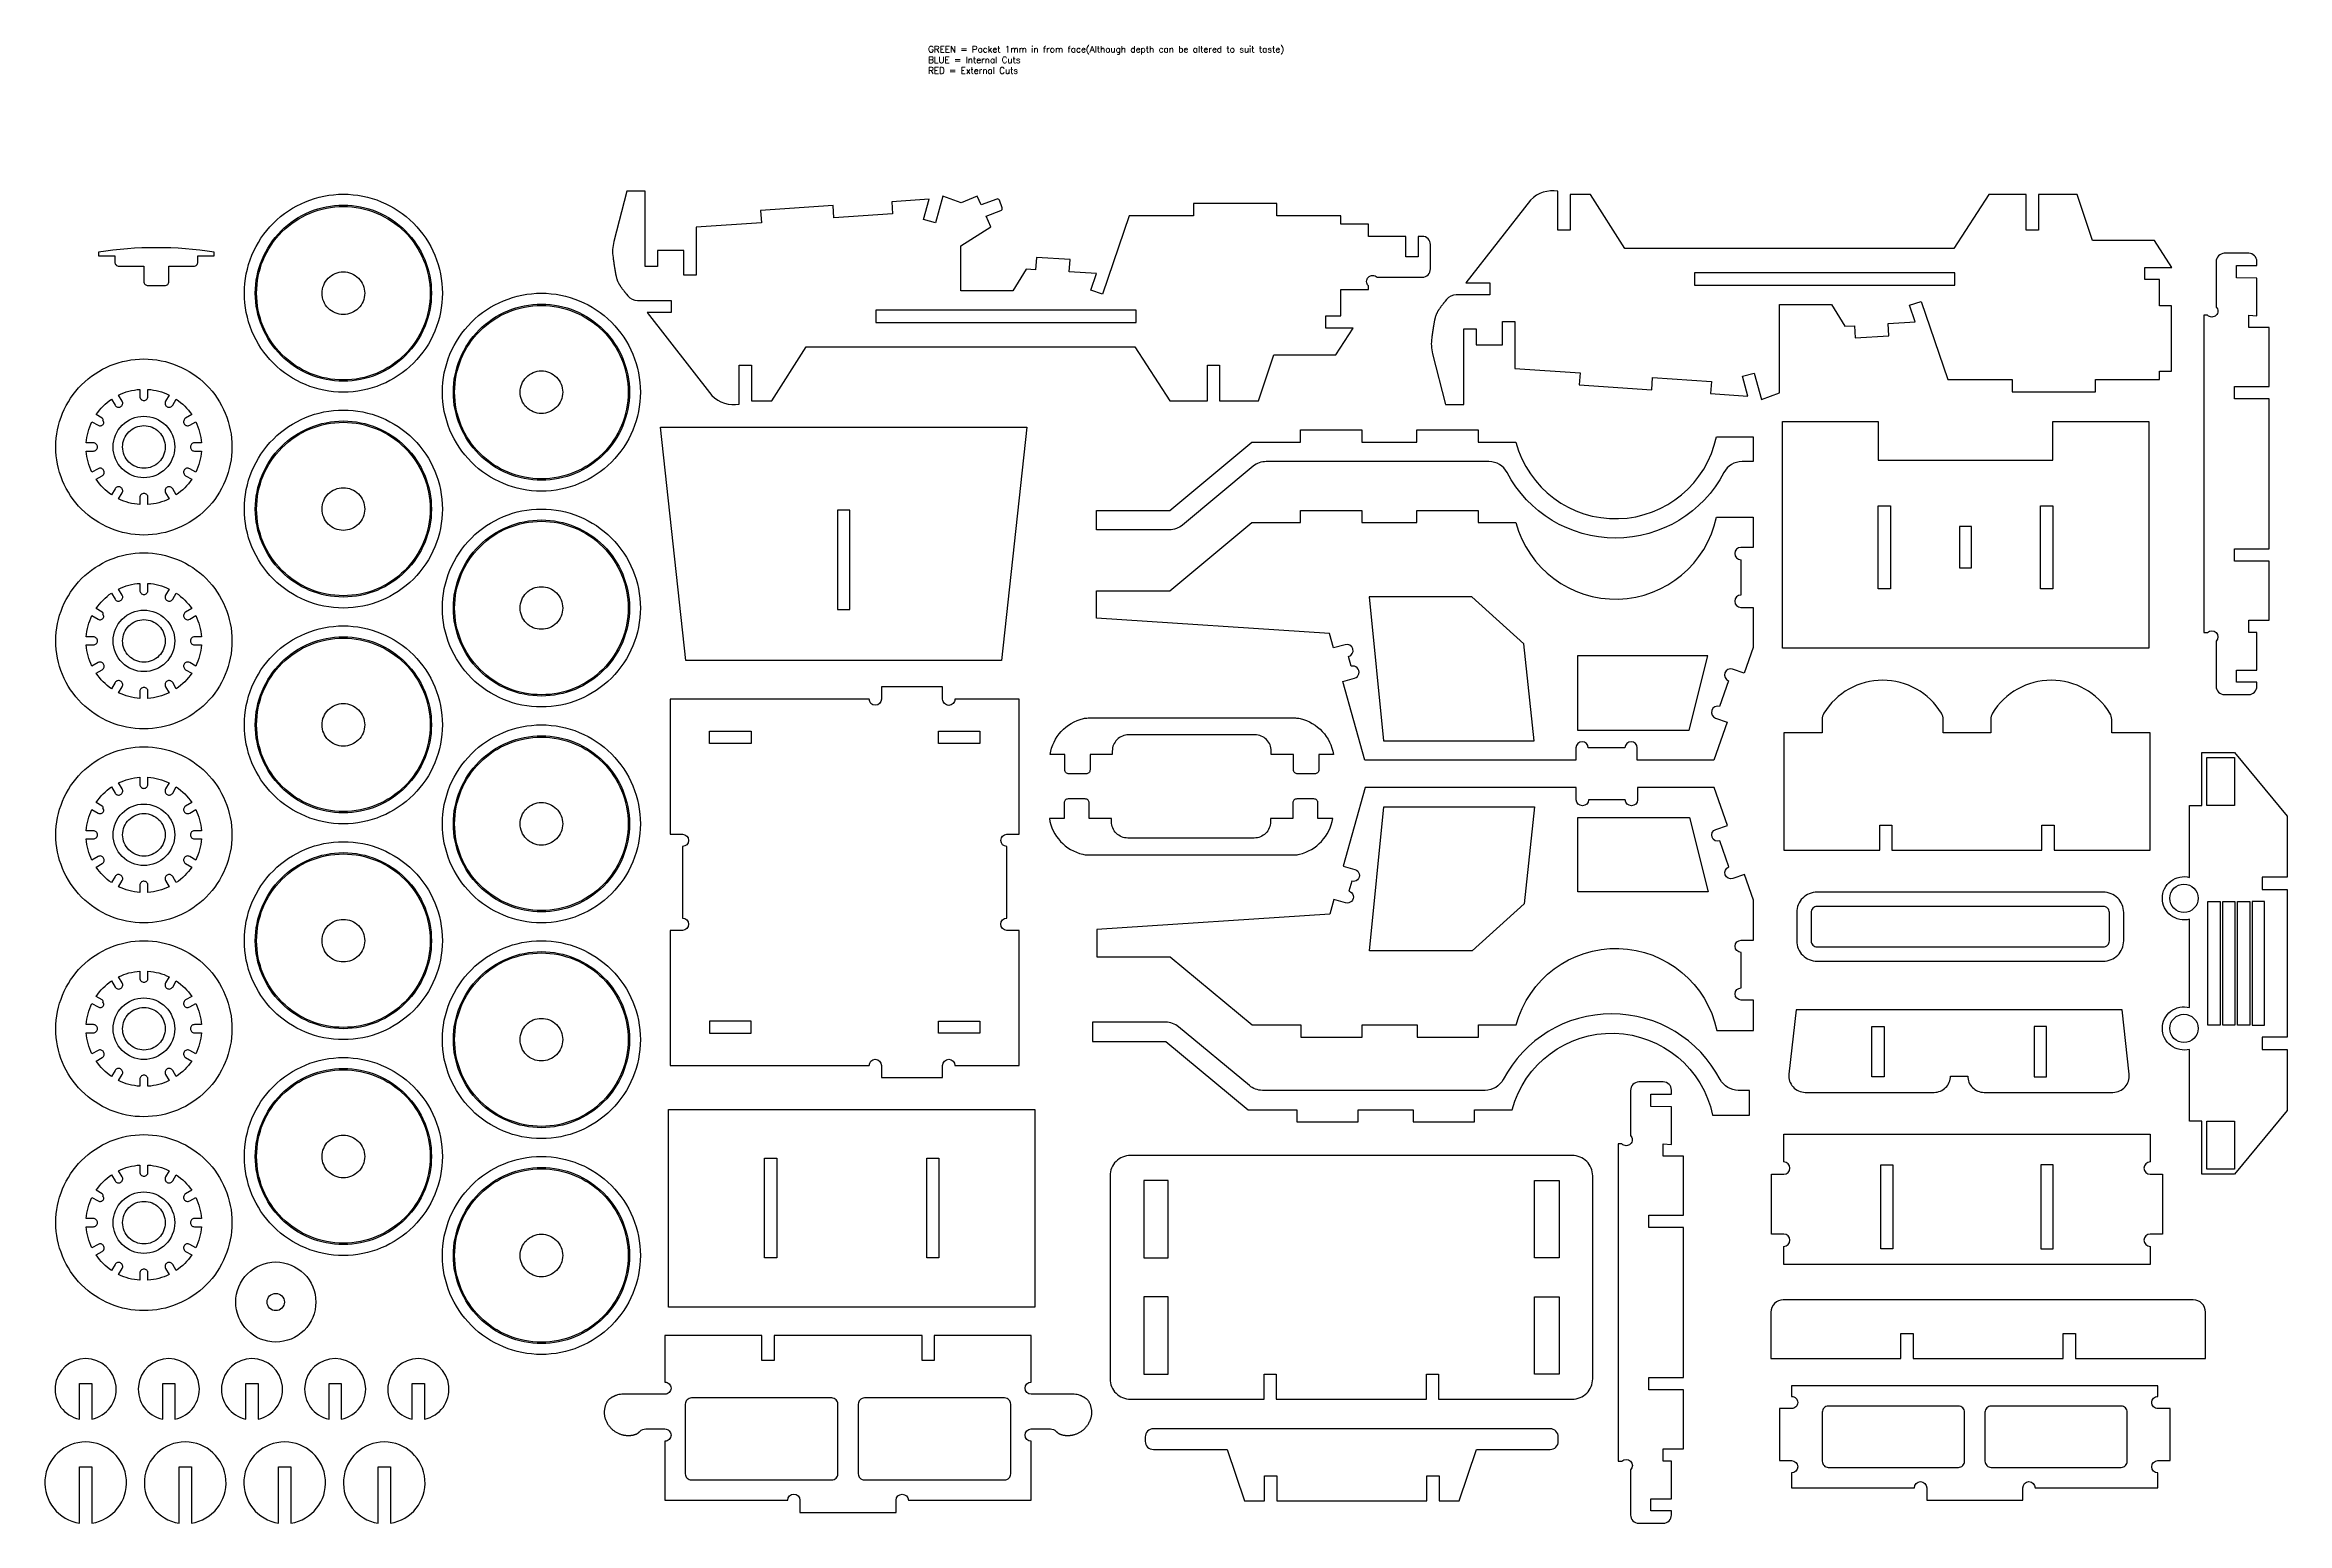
# Model space of a CAD drawing. Header units: millimetres. Extents: x 5 to 586, y 4 to 388.
import ezdxf

# ---------------------------------------------------------------- set-up
doc = ezdxf.new("R2010")
doc.units = ezdxf.units.MM
for name, color, linetype in [('external cut', 1, 'Continuous'), ('holes', 5, 'Continuous'), ('pocket 1mm', 3, 'Continuous')]:
    doc.layers.add(name, color=color, linetype=linetype)
doc.styles.get("Standard").update_dxf_attribs({"font": 'RomanS', "height": 1})

msp = doc.modelspace()

# ---------------------------------------------------------------- linework, layer by layer
at = {"layer": 'external cut', "flags": 128}
for points in [[(178.18, 296.83, 0.25005), (185.26, 294.57), (185.26, 304.67), (188.43, 304.67), (188.43, 295.42), (193.73, 295.42), (202.63, 309.43), (287.85, 309.43), (296.91, 295.42), (306.62, 295.42), (306.62, 304.67), (309.79, 304.67), (309.79, 295.42), (319.87, 295.42), (323.83, 307.3), (339.87, 307.3), (344.37, 314.29), (337.35, 314.29), (337.35, 317.47), (341.17, 317.47), (341.17, 324.3), (348.34, 324.3), (348.34, 325.23, -0.414214), (348.34, 327.48, -0.414214), (350.59, 327.48), (362.3, 327.48, 0.414214), (364.41, 329.6), (364.41, 335.94, 0.414214), (362.3, 338.06), (361.24, 338.06), (361.24, 332.77), (358.07, 332.77), (358.07, 338.06), (348.34, 338.06), (348.34, 341.24), (341.17, 341.24), (341.17, 343.38), (324.57, 343.38), (324.57, 346.55), (302.98, 346.55), (302.98, 343.38), (286.35, 343.38), (279.44, 323.1), (276.43, 324.12), (277.9, 328.43), (270.83, 328.87), (271.03, 332.04), (262.29, 332.57), (262.1, 329.41), (259.6, 329.56), (256.2, 323.95), (242.69, 323.95), (242.69, 335.61), (250.49, 340.57), (249.27, 343.33), (253.11, 344.75, 0.414214), (253.43, 345.43), (252.69, 347.42, 0.414214), (252.01, 347.73), (247.98, 346.24), (246.98, 348.49), (242.78, 346.78), (238.06, 348.52), (236.12, 341.56), (233.06, 342.41), (234.53, 347.67), (224.83, 347.03), (225.04, 343.86), (209.83, 342.85), (209.62, 346.02), (190.8, 344.76), (191.01, 341.6), (174.12, 340.47), (174.12, 328.02), (170.94, 328.02), (170.94, 334.38), (164.07, 334.38), (164.07, 330.26), (160.89, 330.26), (160.89, 349.81), (156.18, 349.81), (152.79, 336.7, 0.099481), (152.56, 332.54), (152.59, 332.39), (152.59, 332.37), (152.59, 332.34), (152.6, 332.32), (152.6, 332.29), (152.6, 332.26), (152.61, 332.22), (152.61, 332.19), (152.62, 332.15), (152.63, 332.1), (152.63, 332.06), (152.64, 332.01), (152.65, 331.96), (152.66, 331.91), (152.66, 331.85), (152.67, 331.79), (152.68, 331.72), (152.69, 331.65), (152.7, 331.58), (152.72, 331.5), (152.73, 331.42), (152.74, 331.34), (152.75, 331.25), (152.77, 331.16), (152.78, 331.06), (152.8, 330.96), (152.81, 330.86), (152.83, 330.75), (152.84, 330.65), (152.86, 330.54), (152.88, 330.42), (152.9, 330.31), (152.92, 330.19), (152.93, 330.07), (152.95, 329.95), (152.97, 329.83), (152.99, 329.71), (153.01, 329.58), (153.03, 329.46), (153.05, 329.33), (153.08, 329.2), (153.1, 329.07), (153.12, 328.94), (153.14, 328.81), (153.17, 328.68), (153.19, 328.55), (153.21, 328.42), (153.24, 328.29), (153.26, 328.17), (153.29, 328.04), (153.32, 327.91), (153.35, 327.79), (153.38, 327.66), (153.4, 327.54), (153.44, 327.42), (153.47, 327.3), (153.5, 327.18), (153.53, 327.07), (153.57, 326.95), (153.6, 326.84), (153.64, 326.74), (153.68, 326.63), (153.72, 326.53), (153.76, 326.43), (153.8, 326.33), (153.85, 326.23), (153.89, 326.14), (153.94, 326.04), (153.99, 325.95), (154.04, 325.86), (154.09, 325.76), (154.15, 325.67), (154.2, 325.58), (154.26, 325.48), (154.32, 325.39), (154.38, 325.3), (154.45, 325.2), (154.51, 325.1), (154.58, 325.01), (154.65, 324.91), (154.73, 324.81), (154.8, 324.7), (154.88, 324.6), (154.96, 324.49), (155.04, 324.39), (155.11, 324.28), (155.19, 324.18), (155.27, 324.07), (155.35, 323.97), (155.43, 323.87), (155.51, 323.77), (155.58, 323.68), (155.66, 323.58), (155.73, 323.49), (155.8, 323.4), (155.86, 323.32), (155.92, 323.24), (155.98, 323.17), (156.04, 323.1), (156.09, 323.04), (156.4, 322.64, 0.228903), (158.89, 321.44), (167.67, 321.45), (167.67, 318.28), (161.37, 318.28), (178.18, 296.83)], [(373.08, 294.5), (373.08, 314.05), (376.26, 314.05), (376.26, 309.93), (383.14, 309.93), (383.14, 315.95), (386.31, 315.95), (386.31, 303.84), (403.2, 302.71), (402.99, 299.55), (421.81, 298.29), (422.02, 301.46), (437.24, 300.45), (437.03, 297.28), (446.72, 296.64), (445.29, 301.77), (448.35, 302.62), (450.25, 295.79), (454.88, 297.5), (454.88, 320.36), (468.39, 320.36), (471.8, 314.75), (474.29, 314.9), (474.49, 311.74), (483.22, 312.27), (483.03, 315.44), (490.09, 315.88), (488.62, 320.19), (491.63, 321.21), (498.54, 300.93), (515.17, 300.93), (515.17, 297.76), (536.77, 297.76), (536.77, 300.93), (553.36, 300.93), (553.36, 303.07), (556.53, 303.07), (556.53, 320.01), (553.36, 320.01), (553.36, 326.84), (549.54, 326.84), (549.54, 330.01), (556.56, 330.01), (552.07, 337.01), (536.02, 337.01), (532.07, 348.89), (521.98, 348.89), (521.98, 339.64), (518.81, 339.64), (518.81, 348.89), (509.11, 348.89), (500.05, 334.88), (414.82, 334.88), (405.92, 348.89), (400.62, 348.89), (400.62, 339.64), (397.45, 339.64), (397.45, 349.74, 0.25005), (390.37, 347.48), (373.56, 326.03), (379.86, 326.03), (379.86, 322.86), (371.09, 322.87, 0.228903), (368.6, 321.67), (368.28, 321.27), (368.23, 321.21), (368.18, 321.14), (368.12, 321.07), (368.05, 320.99), (367.99, 320.91), (367.92, 320.82), (367.85, 320.73), (367.78, 320.63), (367.7, 320.54), (367.62, 320.44), (367.55, 320.34), (367.47, 320.24), (367.39, 320.13), (367.31, 320.03), (367.23, 319.92), (367.15, 319.82), (367.07, 319.71), (367, 319.61), (366.92, 319.5), (366.85, 319.4), (366.78, 319.3), (366.71, 319.21), (366.64, 319.11), (366.58, 319.01), (366.52, 318.92), (366.45, 318.83), (366.4, 318.73), (366.34, 318.64), (366.29, 318.55), (366.23, 318.45), (366.18, 318.36), (366.13, 318.27), (366.09, 318.17), (366.04, 318.08), (366, 317.98), (365.95, 317.88), (365.91, 317.78), (365.87, 317.68), (365.84, 317.57), (365.8, 317.47), (365.76, 317.36), (365.73, 317.24), (365.69, 317.13), (365.66, 317.01), (365.63, 316.89), (365.6, 316.77), (365.57, 316.65), (365.54, 316.52), (365.51, 316.4), (365.48, 316.27), (365.46, 316.14), (365.43, 316.02), (365.41, 315.89), (365.38, 315.76), (365.36, 315.63), (365.34, 315.5), (365.31, 315.37), (365.29, 315.24), (365.27, 315.11), (365.25, 314.98), (365.23, 314.85), (365.21, 314.73), (365.19, 314.6), (365.17, 314.48), (365.15, 314.36), (365.13, 314.24), (365.11, 314.12), (365.09, 314), (365.07, 313.89), (365.06, 313.77), (365.04, 313.66), (365.02, 313.55), (365.01, 313.45), (364.99, 313.35), (364.98, 313.25), (364.96, 313.15), (364.95, 313.06), (364.93, 312.97), (364.92, 312.89), (364.91, 312.81), (364.9, 312.73), (364.89, 312.66), (364.88, 312.59), (364.87, 312.52), (364.86, 312.46), (364.85, 312.4), (364.84, 312.35), (364.83, 312.3), (364.83, 312.25), (364.82, 312.21), (364.81, 312.16), (364.81, 312.12), (364.8, 312.09), (364.8, 312.05), (364.79, 312.02), (364.79, 311.99), (364.79, 311.97), (364.78, 311.94), (364.78, 311.92), (364.76, 311.77, 0.099481), (364.98, 307.61), (368.37, 294.5), (373.08, 294.5)], [(105.5, 323.32, -0.414214), (82.67, 300.5, -0.414214), (59.85, 323.32, -0.414214), (82.67, 346.15, -0.414214), (105.5, 323.32)], [(32.03, 325.3), (36.4, 325.3, 0.414214), (37.46, 326.36), (37.46, 330.33), (43.92, 330.33, 0.414214), (44.98, 331.39), (44.98, 333), (49.22, 333), (49.22, 333.99, 0.075189), (19.21, 333.99), (19.21, 333), (23.45, 333), (23.45, 331.39, 0.414214), (24.5, 330.33), (30.97, 330.33), (30.97, 326.36, 0.414214), (32.03, 325.3)], [(570.18, 219.27), (576.53, 219.27, 0.414214), (578.64, 221.39), (578.64, 222.45), (573.35, 222.45), (573.35, 225.62), (578.64, 225.62), (578.64, 235.34), (576.53, 235.34), (576.53, 238.52), (581.82, 238.52), (581.82, 253.85), (572.82, 253.85), (572.82, 257.02), (581.82, 257.02), (581.82, 295.91), (572.82, 295.91), (572.82, 299.09), (581.82, 299.09), (581.82, 314.42), (576.53, 314.42), (576.53, 317.59), (578.64, 317.49), (578.64, 327.21), (573.35, 327.31), (573.35, 330.49), (578.64, 330.49), (578.64, 331.55, 0.414214), (576.53, 333.66), (570.18, 333.66, 0.414214), (568.06, 331.45), (568.06, 319.74, -0.414214), (568.06, 317.59, -0.414214), (565.81, 317.59), (564.88, 317.59), (564.88, 235.34), (565.81, 235.34, -1), (568.06, 233.1), (568.06, 221.39, 0.414214), (570.18, 219.27)], [(156.82, 297.66, -0.414214), (134, 274.84, -0.414214), (111.18, 297.66, -0.414214), (134, 320.48, -0.414214), (156.82, 297.66)], [(53.8, 283.45, -0.414214), (30.98, 260.63, -0.414214), (8.15, 283.45, -0.414214), (30.98, 306.27, -0.414214), (53.8, 283.45)], [(105.5, 267.37, -0.414214), (82.67, 244.54, -0.414214), (59.85, 267.37, -0.414214), (82.67, 290.19, -0.414214), (105.5, 267.37)], [(277.85, 261.99), (277.85, 267.01), (296.86, 267.01), (318.13, 284.69), (330.78, 284.69), (330.78, 287.86), (346.65, 287.86), (346.65, 284.69), (360.94, 284.69), (360.94, 287.86), (376.81, 287.86), (376.81, 284.69), (386.58, 284.69, 0.790358), (438.55, 286.12), (448.07, 286.12), (448.07, 279.66), (445.19, 279.66, 0.278811), (440.5, 276.83, -0.604622), (384.28, 276.83, 0.278811), (379.6, 279.66), (321.86, 279.66, 0.175112), (318.48, 278.44), (300.15, 263.21, -0.175112), (296.77, 261.99), (277.85, 261.99)], [(156.82, 241.7, -0.414214), (134, 218.88, -0.414214), (111.18, 241.7, -0.414214), (134, 264.53, -0.414214), (156.82, 241.7)], [(277.85, 239.09), (277.85, 246.16), (296.86, 246.16), (318.13, 263.84), (330.78, 263.84), (330.78, 267.01), (346.65, 267.01), (346.65, 263.84), (360.94, 263.84), (360.94, 267.01), (376.81, 267.01), (376.81, 263.84), (386.58, 263.84, 0.790358), (438.55, 265.28), (448.07, 265.28), (448.07, 257.4), (444.9, 257.4, 1), (444.9, 254.22), (444.9, 245.03, 1), (444.9, 241.86), (448.07, 241.86), (448.07, 231.46), (445.75, 224.81), (442.75, 225.85, 1), (441.7, 222.86), (439.35, 216.13, 1), (438.31, 213.14), (441.3, 212.09), (437.87, 202.25), (418.01, 202.25), (418.01, 205.43, 1), (414.84, 205.43), (405.32, 205.43, 1), (402.15, 205.43), (402.15, 202.25), (347.4, 202.25), (341.71, 222.68), (344.77, 223.53, 1), (343.92, 226.59), (343.21, 229.13, 1), (342.36, 232.19), (339.3, 231.34), (338.26, 235.07), (277.85, 239.09)], [(53.8, 233.18, -0.414214), (30.98, 210.35, -0.414214), (8.15, 233.18, -0.414214), (30.98, 256, -0.414214), (53.8, 233.18)], [(105.5, 211.41, -0.414214), (82.67, 188.59, -0.414214), (59.85, 211.41, -0.414214), (82.67, 234.23, -0.414214), (105.5, 211.41)], [(167.38, 123.11), (218.96, 123.11, -1), (222.13, 123.11), (222.13, 119.94), (238, 119.94), (238, 123.11, -1), (241.17, 123.11), (257.85, 123.11), (257.85, 158.12), (254.67, 158.12, -1), (254.67, 161.3), (254.67, 179.88, -1), (254.67, 183.05), (257.85, 183.05), (257.85, 218.06), (241.17, 218.06, -0.414214), (239.58, 216.47, -0.414214), (238, 218.06), (238, 221.23), (222.13, 221.23), (222.13, 218.06, -1), (218.96, 218.06), (167.38, 218.06), (167.38, 183.05), (170.56, 183.05, -1), (170.56, 179.88), (170.56, 161.3, -1), (170.56, 158.12), (167.38, 158.12), (167.38, 123.11)], [(550.95, 178.91), (550.95, 209.31), (541, 209.31), (541, 212.77, 0.137155), (540.54, 214.42, 0.563027), (510.1, 214.42, 0.137155), (509.64, 212.77), (509.64, 209.31), (497.32, 209.31), (497.32, 212.77, 0.137155), (496.86, 214.42, 0.563027), (466.42, 214.42, 0.137155), (465.96, 212.77), (465.96, 209.31), (456.01, 209.31), (456.01, 178.91), (480.86, 178.91), (480.86, 185.37), (484.03, 185.37), (484.03, 178.91), (522.92, 178.91), (522.92, 185.37), (526.1, 185.37), (526.1, 178.91), (550.95, 178.91)], [(334.42, 198.7), (330.01, 198.7, -0.414214), (328.95, 199.76), (328.95, 203.72), (323.18, 203.72), (323.18, 204.61, 0.414214), (318.95, 208.84), (286.19, 208.84, 0.414214), (281.96, 204.61), (281.96, 203.72), (276.19, 203.72), (276.19, 199.76, -0.414214), (275.14, 198.7), (270.72, 198.7, -0.414214), (269.66, 199.76), (269.66, 203.72), (265.85, 203.72, -0.304566), (274.49, 213.05, -0.058108), (275.71, 213.19), (329.43, 213.19, -0.058108), (330.65, 213.05, -0.304566), (339.29, 203.72), (335.48, 203.72), (335.48, 199.76, -0.414214), (334.42, 198.7)], [(53.8, 182.9, -0.414214), (30.98, 160.08, -0.414214), (8.15, 182.9, -0.414214), (30.98, 205.72, -0.414214), (53.8, 182.9)], [(156.82, 185.75, -0.414214), (134, 162.92, -0.414214), (111.18, 185.75, -0.414214), (134, 208.57, -0.414214), (156.82, 185.75)], [(586.47, 111.42), (572.86, 94.91), (564.33, 94.91), (564.33, 108.68), (561.15, 108.68), (561.15, 127.28, -0.491191), (554.13, 132.71, -0.491191), (561.15, 138.13), (561.15, 161.02, -0.491191), (554.13, 166.45, -0.491191), (561.15, 171.87), (561.15, 190.47), (564.33, 190.47), (564.33, 204.24), (572.86, 204.24), (586.47, 187.73), (586.47, 171.93), (580.01, 171.93), (580.01, 168.76), (586.47, 168.76), (586.47, 130.4), (580.01, 130.4), (580.01, 127.22), (586.47, 127.22), (586.47, 111.42)], [(334.22, 192.2), (329.81, 192.2, 0.414214), (328.75, 191.14), (328.75, 187.17), (322.98, 187.17), (322.98, 186.29, -0.414214), (318.75, 182.06), (285.99, 182.06, -0.414214), (281.76, 186.29), (281.76, 187.17), (275.99, 187.17), (275.99, 191.14, 0.414214), (274.94, 192.2), (270.52, 192.2, 0.414214), (269.46, 191.14), (269.46, 187.17), (265.65, 187.17, 0.304566), (274.29, 177.85, 0.058108), (275.51, 177.71), (329.23, 177.71, 0.058108), (330.45, 177.85, 0.304566), (339.09, 187.17), (335.28, 187.17), (335.28, 191.14, 0.414214), (334.22, 192.2)], [(277.94, 158.35), (277.94, 151.27), (296.95, 151.27), (318.22, 133.6), (330.86, 133.6), (330.86, 130.42), (346.74, 130.42), (346.74, 133.6), (361.02, 133.6), (361.02, 130.42), (376.9, 130.42), (376.9, 133.6), (386.66, 133.6, -0.790358), (438.64, 132.16), (448.16, 132.16), (448.16, 140.04), (444.99, 140.04, -1), (444.99, 143.22), (444.99, 152.4, -1), (444.99, 155.58), (448.16, 155.58), (448.16, 165.98), (445.83, 172.63), (442.84, 171.58, -1), (441.79, 174.58), (439.44, 181.3, -1), (438.39, 184.3), (441.39, 185.35), (437.95, 195.19), (418.1, 195.19), (418.1, 192.01, -1), (414.92, 192.01), (405.41, 192.01, -1), (402.23, 192.01), (402.23, 195.19), (347.49, 195.19), (341.8, 174.76), (344.86, 173.91, -1), (344.01, 170.85), (343.3, 168.31, -1), (342.45, 165.25), (339.39, 166.1), (338.35, 162.37), (277.94, 158.35)], [(105.5, 155.45, -0.414214), (82.67, 132.63, -0.414214), (59.85, 155.45, -0.414214), (82.67, 178.28, -0.414214), (105.5, 155.45)], [(464.64, 150.13), (538.82, 150.13, 0.414214), (544.11, 155.42), (544.11, 162.74, 0.414214), (538.82, 168.03), (464.64, 168.03, 0.414214), (459.35, 162.74), (459.35, 155.42, 0.414214), (464.64, 150.13)], [(53.8, 132.63, -0.414214), (30.98, 109.8, -0.414214), (8.15, 132.63, -0.414214), (30.98, 155.45, -0.414214), (53.8, 132.63)], [(156.82, 129.79, -0.414214), (134, 106.97, -0.414214), (111.18, 129.79, -0.414214), (134, 152.61, -0.414214), (156.82, 129.79)], [(276.86, 134.32), (276.86, 129.3), (295.87, 129.3), (317.14, 111.62), (329.79, 111.62), (329.79, 108.45), (345.66, 108.45), (345.66, 111.62), (359.95, 111.62), (359.95, 108.45), (375.82, 108.45), (375.82, 111.62), (385.59, 111.62, -0.790358), (437.56, 110.19), (447.08, 110.19), (447.08, 116.65), (444.2, 116.65, -0.278811), (439.51, 119.48, 0.604622), (383.29, 119.48, -0.278811), (378.61, 116.65), (320.87, 116.65, -0.175112), (317.49, 117.87), (299.16, 133.1, 0.175112), (295.78, 134.32), (276.86, 134.32)], [(499.2, 120.36), (503.68, 120.36, 0.414214), (507.91, 116.13), (541.33, 116.13, 0.446654), (545.54, 120.82), (543.7, 137.55), (459.18, 137.55), (457.34, 120.82, 0.446654), (461.55, 116.13), (494.97, 116.13, 0.414214), (499.2, 120.36)], [(105.5, 99.5, -0.414214), (82.67, 76.67, -0.414214), (59.85, 99.5, -0.414214), (82.67, 122.32, -0.414214), (105.5, 99.5)], [(418.41, 4.43), (424.76, 4.43, 0.414214), (426.88, 6.55), (426.88, 7.61), (421.58, 7.61), (421.58, 10.78), (426.88, 10.78), (426.88, 20.51), (424.76, 20.51), (424.76, 23.68), (430.05, 23.68), (430.05, 39.01), (421.06, 39.01), (421.06, 42.18), (430.05, 42.18), (430.05, 81.07), (421.06, 81.07), (421.06, 84.25), (430.05, 84.25), (430.05, 99.58), (424.76, 99.58), (424.76, 102.75), (426.88, 102.65), (426.88, 112.38), (421.58, 112.47), (421.58, 115.65), (426.88, 115.65), (426.88, 116.71, 0.414214), (424.76, 118.82), (418.41, 118.82, 0.414214), (416.29, 116.61), (416.29, 104.9, -0.414214), (416.29, 102.75, -0.414214), (414.05, 102.75), (413.12, 102.75), (413.12, 20.51), (414.05, 20.51, -1), (416.29, 18.26), (416.29, 6.55, 0.414214), (418.41, 4.43)], [(53.8, 82.35, -0.414214), (30.98, 59.53, -0.414214), (8.15, 82.35, -0.414214), (30.98, 105.17, -0.414214), (53.8, 82.35)], [(456.01, 71.49), (456.01, 76.2, 1), (456.01, 79.37), (452.83, 79.37), (452.83, 94.91), (456.01, 94.91, 1), (456.01, 98.08), (456.01, 105.31), (550.95, 105.31), (550.95, 98.08, 1), (550.95, 94.91), (554.13, 94.91), (554.13, 79.37), (550.95, 79.37, 1), (550.95, 76.2), (550.95, 71.49), (456.01, 71.49)], [(406.48, 41.87), (406.48, 94.47, 0.414214), (401.19, 99.76), (286.67, 99.76, 0.414214), (281.38, 94.47), (281.38, 41.87, 0.414214), (286.67, 36.58), (321.31, 36.58), (321.31, 43.04), (324.48, 43.04), (324.48, 36.58), (363.38, 36.58), (363.38, 43.04), (366.55, 43.04), (366.55, 36.58), (401.19, 36.58, 0.414214), (406.48, 41.87)], [(156.82, 73.83, -0.414214), (134, 51.01, -0.414214), (111.18, 73.83, -0.414214), (134, 96.66, -0.414214), (156.82, 73.83)], [(75.53, 61.77, -0.414214), (65.14, 51.39, -0.414214), (54.76, 61.77, -0.414214), (65.14, 72.15, -0.414214), (75.53, 61.77)], [(565.32, 47.13), (565.32, 59.15, 0.414214), (562.14, 62.33), (455.85, 62.33, 0.414214), (452.68, 59.15), (452.68, 47.13), (486.38, 47.13), (486.38, 53.59), (489.55, 53.59), (489.55, 47.13), (528.44, 47.13), (528.44, 53.59), (531.62, 53.59), (531.62, 47.13), (565.32, 47.13)], [(166, 10.36), (197.83, 10.36, -1), (201.01, 10.36), (201.01, 7.18), (225.94, 7.18), (225.94, 10.36, -1), (229.11, 10.36), (260.95, 10.36), (260.95, 25.68, -1), (260.95, 28.86), (265.91, 28.86, -0.19413), (267.37, 28.26), (267.42, 28.22), (267.43, 28.21), (267.44, 28.2), (267.45, 28.2), (267.45, 28.19), (267.46, 28.18), (267.48, 28.17), (267.49, 28.16), (267.5, 28.14), (267.51, 28.13), (267.53, 28.12), (267.55, 28.1), (267.56, 28.09), (267.58, 28.07), (267.6, 28.05), (267.62, 28.03), (267.65, 28.02), (267.67, 27.99), (267.7, 27.97), (267.72, 27.95), (267.75, 27.93), (267.78, 27.9), (267.82, 27.87), (267.85, 27.85), (267.89, 27.82), (267.92, 27.79), (267.97, 27.76), (268.01, 27.73), (268.06, 27.7), (268.11, 27.67), (268.16, 27.64), (268.21, 27.61), (268.27, 27.58), (268.34, 27.55), (268.4, 27.52), (268.47, 27.49), (268.55, 27.47), (268.62, 27.44), (268.71, 27.41), (268.79, 27.38), (268.89, 27.36), (268.98, 27.33), (269.08, 27.31), (269.19, 27.28), (269.29, 27.26), (269.41, 27.24), (269.52, 27.23), (269.64, 27.21), (269.76, 27.2), (269.89, 27.18), (270.02, 27.18), (270.15, 27.17), (270.29, 27.17), (270.43, 27.17), (270.57, 27.17), (270.71, 27.17), (270.86, 27.18), (271.01, 27.2), (271.16, 27.21), (271.31, 27.24), (271.47, 27.26), (271.62, 27.29), (271.78, 27.32), (271.94, 27.36), (272.1, 27.4), (272.26, 27.45), (272.43, 27.5), (272.59, 27.56), (272.75, 27.62), (272.91, 27.69), (273.08, 27.76), (273.24, 27.84), (273.4, 27.92), (273.56, 28.01), (273.72, 28.11), (273.88, 28.21), (274.03, 28.31), (274.19, 28.42), (274.34, 28.54), (274.49, 28.67), (274.64, 28.8), (274.78, 28.93), (274.92, 29.08), (275.06, 29.22), (275.19, 29.38), (275.32, 29.54), (275.45, 29.7), (275.57, 29.87), (275.69, 30.04), (275.8, 30.22), (275.91, 30.39), (276.01, 30.58), (276.1, 30.76), (276.19, 30.95), (276.27, 31.14), (276.34, 31.34), (276.41, 31.53), (276.47, 31.73), (276.52, 31.93), (276.56, 32.13), (276.59, 32.33), (276.62, 32.53), (276.64, 32.73), (276.65, 32.93), (276.65, 33.13), (276.64, 33.33), (276.63, 33.53), (276.62, 33.73), (276.59, 33.92), (276.56, 34.11), (276.53, 34.29), (276.49, 34.48), (276.44, 34.65), (276.39, 34.83), (276.34, 34.99), (276.28, 35.16), (276.22, 35.31), (276.15, 35.46), (276.09, 35.6), (276.01, 35.74), (275.94, 35.87), (275.86, 35.99), (275.79, 36.1), (275.71, 36.2), (275.62, 36.3), (275.54, 36.39), (275.46, 36.48), (275.38, 36.56), (275.29, 36.63), (275.21, 36.7), (275.13, 36.77), (275.04, 36.83), (274.96, 36.88), (274.88, 36.93), (274.8, 36.98), (274.73, 37.03), (274.65, 37.07), (274.58, 37.11), (274.51, 37.14), (274.44, 37.17), (274.38, 37.21), (274.32, 37.23), (274.26, 37.26), (274.21, 37.29), (274.16, 37.31), (274.11, 37.33), (274.07, 37.36), (274.03, 37.37), (273.99, 37.39), (273.95, 37.41), (273.92, 37.42), (273.89, 37.44), (273.86, 37.45), (273.83, 37.46), (273.8, 37.47), (273.78, 37.48), (273.76, 37.49), (273.74, 37.5), (273.72, 37.51), (273.71, 37.51), (273.6, 37.55, 0.096499), (272.1, 37.85), (260.95, 37.85, -1), (260.95, 41.02), (260.95, 53.07), (235.83, 53.07), (235.83, 46.61), (232.65, 46.61), (232.65, 53.07), (194.29, 53.07), (194.29, 46.61), (191.12, 46.61), (191.12, 53.07), (166, 53.07), (166, 41.02, -0.414214), (167.59, 39.44, -0.414214), (166, 37.85), (154.85, 37.85, 0.096499), (153.34, 37.55), (153.24, 37.51), (153.22, 37.51), (153.2, 37.5), (153.19, 37.49), (153.16, 37.48), (153.14, 37.47), (153.12, 37.46), (153.09, 37.45), (153.06, 37.44), (153.03, 37.42), (152.99, 37.41), (152.96, 37.39), (152.92, 37.37), (152.88, 37.36), (152.83, 37.33), (152.78, 37.31), (152.73, 37.29), (152.68, 37.26), (152.62, 37.23), (152.56, 37.21), (152.5, 37.17), (152.44, 37.14), (152.37, 37.11), (152.29, 37.07), (152.22, 37.03), (152.14, 36.98), (152.06, 36.93), (151.98, 36.88), (151.9, 36.83), (151.82, 36.77), (151.74, 36.7), (151.65, 36.63), (151.57, 36.56), (151.49, 36.48), (151.4, 36.39), (151.32, 36.3), (151.24, 36.2), (151.16, 36.1), (151.08, 35.99), (151, 35.87), (150.93, 35.74), (150.86, 35.6), (150.79, 35.46), (150.73, 35.31), (150.66, 35.16), (150.61, 34.99), (150.55, 34.83), (150.5, 34.65), (150.46, 34.48), (150.42, 34.29), (150.38, 34.11), (150.35, 33.92), (150.33, 33.73), (150.31, 33.53), (150.3, 33.33), (150.3, 33.13), (150.3, 32.93), (150.31, 32.73), (150.33, 32.53), (150.35, 32.33), (150.39, 32.13), (150.43, 31.93), (150.48, 31.73), (150.54, 31.53), (150.6, 31.34), (150.68, 31.14), (150.76, 30.95), (150.85, 30.76), (150.94, 30.58), (151.04, 30.39), (151.15, 30.22), (151.26, 30.04), (151.37, 29.87), (151.49, 29.7), (151.62, 29.54), (151.75, 29.38), (151.88, 29.22), (152.02, 29.08), (152.16, 28.93), (152.31, 28.8), (152.46, 28.67), (152.61, 28.54), (152.76, 28.42), (152.91, 28.31), (153.07, 28.21), (153.23, 28.11), (153.39, 28.01), (153.55, 27.92), (153.71, 27.84), (153.87, 27.76), (154.03, 27.69), (154.19, 27.62), (154.36, 27.56), (154.52, 27.5), (154.68, 27.45), (154.84, 27.4), (155, 27.36), (155.16, 27.32), (155.32, 27.29), (155.48, 27.26), (155.63, 27.24), (155.79, 27.21), (155.94, 27.2), (156.09, 27.18), (156.23, 27.17), (156.38, 27.17), (156.52, 27.17), (156.66, 27.17), (156.79, 27.17), (156.93, 27.18), (157.06, 27.18), (157.18, 27.2), (157.3, 27.21), (157.42, 27.23), (157.54, 27.24), (157.65, 27.26), (157.76, 27.28), (157.86, 27.31), (157.96, 27.33), (158.06, 27.36), (158.15, 27.38), (158.24, 27.41), (158.32, 27.44), (158.4, 27.47), (158.47, 27.49), (158.54, 27.52), (158.61, 27.55), (158.67, 27.58), (158.73, 27.61), (158.79, 27.64), (158.84, 27.67), (158.89, 27.7), (158.94, 27.73), (158.98, 27.76), (159.02, 27.79), (159.06, 27.82), (159.1, 27.85), (159.13, 27.87), (159.16, 27.9), (159.19, 27.93), (159.22, 27.95), (159.25, 27.97), (159.27, 27.99), (159.3, 28.02), (159.32, 28.03), (159.34, 28.05), (159.36, 28.07), (159.38, 28.09), (159.4, 28.1), (159.42, 28.12), (159.43, 28.13), (159.44, 28.14), (159.46, 28.16), (159.47, 28.17), (159.48, 28.18), (159.49, 28.19), (159.5, 28.2), (159.51, 28.2), (159.52, 28.21), (159.52, 28.22), (159.57, 28.26, -0.19413), (161.04, 28.86), (166, 28.86, -0.414214), (167.59, 27.27, -0.414214), (166, 25.68), (166, 10.36)], [(14.28, 31.39), (14.28, 40.61), (17.46, 40.61), (17.46, 31.39, 0.904015), (15.87, 47.09, 0.904015), (14.28, 31.39)], [(35.85, 31.39), (35.85, 40.61), (39.02, 40.61), (39.02, 31.39, 0.904015), (37.43, 47.09, 0.904015), (35.85, 31.39)], [(57.41, 31.39), (57.41, 40.61), (60.58, 40.61), (60.58, 31.39, 0.904015), (58.99, 47.09, 0.904015), (57.41, 31.39)], [(78.97, 31.39), (78.97, 40.61), (82.14, 40.61), (82.14, 31.39, 0.904015), (80.55, 47.09, 0.904015), (78.97, 31.39)], [(100.53, 31.39), (100.53, 40.61), (103.7, 40.61), (103.7, 31.39, 0.904015), (102.11, 47.09, 0.904015), (100.53, 31.39)], [(552.98, 13.61), (552.98, 17.48, -1), (552.98, 20.66), (556.15, 20.66), (556.15, 34.13), (552.98, 34.13, -0.414214), (551.39, 35.71, -0.414214), (552.98, 37.3), (552.98, 40.06), (458.03, 40.06), (458.03, 37.3, -0.414214), (459.62, 35.71, -0.414214), (458.03, 34.13), (454.86, 34.13), (454.86, 20.66), (458.03, 20.66, -1), (458.03, 17.48), (458.03, 13.61), (489.86, 13.61, -1), (493.04, 13.61), (493.04, 10.43), (517.97, 10.43), (517.97, 13.61, -1), (521.14, 13.61), (552.98, 13.61)], [(502.86, 20.49), (502.86, 33.18, 0.414214), (501.27, 34.77), (467.55, 34.77, 0.414214), (465.97, 33.18), (465.97, 20.49, 0.414214), (467.55, 18.9), (501.27, 18.9, 0.414214), (502.86, 20.49)], [(545.04, 20.49), (545.04, 33.18, 0.414214), (543.45, 34.77), (509.74, 34.77, 0.414214), (508.15, 33.18), (508.15, 20.49, 0.414214), (509.74, 18.9), (543.45, 18.9, 0.414214), (545.04, 20.49)], [(14.3, 4.44), (14.3, 19), (17.47, 19), (17.47, 4.44, 0.927414), (15.88, 25.49, 0.927414), (14.3, 4.44)], [(40.09, 4.44), (40.09, 19), (43.27, 19), (43.27, 4.44, 0.927414), (41.68, 25.49, 0.927414), (40.09, 4.44)], [(65.88, 4.44), (65.88, 19), (69.06, 19), (69.06, 4.44, 0.927414), (67.47, 25.49, 0.927414), (65.88, 4.44)], [(91.68, 4.44), (91.68, 19), (94.85, 19), (94.85, 4.44, 0.927414), (93.27, 25.49, 0.927414), (91.68, 4.44)], [(397.57, 25.65), (397.57, 26.78, 0.414214), (395.46, 28.9), (292.61, 28.9, 0.414214), (290.5, 26.78), (290.5, 25.65, 0.414214), (292.61, 23.54), (311.71, 23.54), (316.22, 10.24), (321.41, 10.24), (321.41, 16.7), (324.59, 16.7), (324.59, 10.24), (363.48, 10.24), (363.48, 16.7), (366.65, 16.7), (366.65, 10.24), (371.85, 10.24), (376.36, 23.54), (395.46, 23.54, 0.414214), (397.57, 25.65)]]:
    msp.add_lwpolyline(points, format="xyb", dxfattribs=at)
for points in [[(171.46, 228.08), (164.88, 288.63), (259.83, 288.63), (253.25, 228.08), (171.46, 228.08)], [(550.58, 290.09), (550.58, 231.31), (455.64, 231.31), (455.64, 290.09), (480.49, 290.09), (480.49, 280.02), (525.73, 280.02), (525.73, 290.09), (550.58, 290.09)], [(261.9, 60.4), (166.95, 60.4), (166.95, 111.67), (261.9, 111.67), (261.9, 60.4)]]:
    msp.add_lwpolyline(points, dxfattribs=at)
at = {"layer": 'holes', "flags": 128}
for points in [[(88.2, 323.32, -0.414214), (82.67, 317.8, -0.414214), (77.15, 323.32, -0.414214), (82.67, 328.85, -0.414214), (88.2, 323.32)], [(139.52, 297.66, -0.414214), (134, 292.14, -0.414214), (128.48, 297.66, -0.414214), (134, 303.18, -0.414214), (139.52, 297.66)], [(36.5, 283.45, -0.414214), (30.98, 277.93, -0.414214), (25.45, 283.45, -0.414214), (30.98, 288.98, -0.414214), (36.5, 283.45)], [(88.2, 267.37, -0.414214), (82.67, 261.84, -0.414214), (77.15, 267.37, -0.414214), (82.67, 272.89, -0.414214), (88.2, 267.37)], [(139.52, 241.7, -0.414214), (134, 236.18, -0.414214), (128.48, 241.7, -0.414214), (134, 247.23, -0.414214), (139.52, 241.7)], [(36.5, 233.18, -0.414214), (30.98, 227.65, -0.414214), (25.45, 233.18, -0.414214), (30.98, 238.7, -0.414214), (36.5, 233.18)], [(88.2, 211.41, -0.414214), (82.67, 205.89, -0.414214), (77.15, 211.41, -0.414214), (82.67, 216.93, -0.414214), (88.2, 211.41)], [(36.5, 182.9, -0.414214), (30.98, 177.38, -0.414214), (25.45, 182.9, -0.414214), (30.98, 188.42, -0.414214), (36.5, 182.9)], [(139.52, 185.75, -0.414214), (134, 180.22, -0.414214), (128.48, 185.75, -0.414214), (134, 191.27, -0.414214), (139.52, 185.75)], [(464.64, 153.83), (538.82, 153.83, 0.414214), (540.4, 155.42), (540.4, 162.74, 0.414214), (538.82, 164.33), (464.64, 164.33, 0.414214), (463.06, 162.74), (463.06, 155.42, 0.414214), (464.64, 153.83)], [(88.2, 155.45, -0.414214), (82.67, 149.93, -0.414214), (77.15, 155.45, -0.414214), (82.67, 160.98, -0.414214), (88.2, 155.45)], [(36.5, 132.63, -0.414214), (30.98, 127.1, -0.414214), (25.45, 132.63, -0.414214), (30.98, 138.15, -0.414214), (36.5, 132.63)], [(139.52, 129.79, -0.414214), (134, 124.27, -0.414214), (128.48, 129.79, -0.414214), (134, 135.31, -0.414214), (139.52, 129.79)], [(88.2, 99.5, -0.414214), (82.67, 93.97, -0.414214), (77.15, 99.5, -0.414214), (82.67, 105.02, -0.414214), (88.2, 99.5)], [(36.5, 82.35, -0.414214), (30.98, 76.83, -0.414214), (25.45, 82.35, -0.414214), (30.98, 87.87, -0.414214), (36.5, 82.35)], [(139.52, 73.83, -0.414214), (134, 68.31, -0.414214), (128.48, 73.83, -0.414214), (134, 79.36, -0.414214), (139.52, 73.83)], [(67.39, 61.77, -0.414214), (65.14, 59.53, -0.414214), (62.9, 61.77, -0.414214), (65.14, 64.01, -0.414214), (67.39, 61.77)], [(172.88, 15.65), (209.24, 15.65, 0.414214), (210.83, 17.23), (210.83, 35.3, 0.414214), (209.24, 36.89), (172.88, 36.89, 0.414214), (171.29, 35.3), (171.29, 17.23, 0.414214), (172.88, 15.65)], [(217.71, 15.65), (254.07, 15.65, 0.414214), (255.65, 17.23), (255.65, 35.3, 0.414214), (254.07, 36.89), (217.71, 36.89, 0.414214), (216.12, 35.3), (216.12, 17.23, 0.414214), (217.71, 15.65)]]:
    msp.add_lwpolyline(points, format="xyb", dxfattribs=at)
for points in [[(432.89, 325.4), (500.3, 325.4), (500.3, 328.58), (432.89, 328.58), (432.89, 325.4)], [(220.69, 315.73), (288.11, 315.73), (288.11, 318.91), (220.69, 318.91), (220.69, 315.73)], [(483.67, 246.69), (480.49, 246.69), (480.49, 268.23), (483.67, 268.23), (483.67, 246.69)], [(525.73, 246.69), (522.56, 246.69), (522.56, 268.23), (525.73, 268.23), (525.73, 246.69)], [(210.77, 241.34), (213.94, 241.34), (213.94, 267.11), (210.77, 267.11), (210.77, 241.34)], [(504.7, 252.1), (504.7, 262.82), (501.52, 262.82), (501.52, 252.1), (504.7, 252.1)], [(352.27, 207.28), (391.28, 207.28), (388.62, 232.41), (375.17, 244.6), (348.58, 244.6), (352.27, 207.28)], [(402.52, 229.29), (402.52, 210.06), (431.48, 210.06), (436.34, 229.29), (402.52, 229.29)], [(177.59, 206.55), (177.59, 209.73), (188.36, 209.73), (188.36, 206.55), (177.59, 206.55)], [(236.88, 209.73), (247.64, 209.73), (247.64, 206.55), (236.88, 206.55), (236.88, 209.73)], [(352.35, 190.16), (391.36, 190.16), (388.71, 165.03), (375.25, 152.84), (348.67, 152.84), (352.35, 190.16)], [(402.61, 168.15), (402.61, 187.38), (431.56, 187.38), (436.42, 168.15), (402.61, 168.15)], [(177.59, 131.44), (188.36, 131.44), (188.36, 134.62), (177.59, 134.62), (177.59, 131.44)], [(236.88, 131.44), (236.88, 134.62), (247.64, 134.62), (247.64, 131.44), (236.88, 131.44)], [(478.82, 120.19), (478.82, 133.17), (481.99, 133.17), (481.99, 120.19), (478.82, 120.19)], [(520.88, 120.19), (524.06, 120.19), (524.06, 133.17), (520.88, 133.17), (520.88, 120.19)], [(194.98, 73.22), (191.8, 73.22), (191.8, 99.05), (194.98, 99.05), (194.98, 73.22)], [(233.87, 73.22), (233.87, 99.05), (237.04, 99.05), (237.04, 73.22), (233.87, 73.22)], [(296.46, 73.2), (296.46, 93.3), (290.11, 93.3), (290.11, 73.2), (296.46, 73.2)], [(397.75, 73.2), (391.4, 73.2), (391.4, 93.3), (397.75, 93.3), (397.75, 73.2)], [(481.12, 75.54), (481.12, 97.37), (484.3, 97.37), (484.3, 75.54), (481.12, 75.54)], [(522.66, 75.54), (525.83, 75.54), (525.83, 97.37), (522.66, 97.37), (522.66, 75.54)], [(296.46, 43.04), (296.46, 63.14), (290.11, 63.14), (290.11, 43.04), (296.46, 43.04)], [(397.75, 43.04), (391.4, 43.04), (391.4, 63.14), (397.75, 63.14), (397.75, 43.04)]]:
    msp.add_lwpolyline(points, dxfattribs=at)
at = {"layer": 'pocket 1mm', "flags": 128}
for points in [[(108.34, 323.32, -0.414214), (82.67, 297.66, -0.414214), (57.01, 323.32, -0.414214), (82.67, 348.99, -0.414214), (108.34, 323.32)], [(105.16, 323.32, -0.414214), (82.67, 300.83, -0.414214), (60.18, 323.32, -0.414214), (82.67, 345.81, -0.414214), (105.16, 323.32)], [(159.66, 297.66, -0.414214), (134, 272, -0.414214), (108.34, 297.66, -0.414214), (134, 323.32, -0.414214), (159.66, 297.66)], [(156.49, 297.66, -0.414214), (134, 275.17, -0.414214), (111.51, 297.66, -0.414214), (134, 320.15, -0.414214), (156.49, 297.66)], [(20.35, 290.2, 0.414214), (20.16, 290.92), (18.58, 291.83, -0.095807), (22.59, 295.85), (23.51, 294.27, 0.414214), (24.95, 293.88, 0.414214), (25.34, 295.33), (24.43, 296.91, -0.095807), (29.92, 298.38), (29.92, 296.55, 0.414214), (30.98, 295.5, 0.414214), (32.03, 296.55), (32.03, 298.38, -0.095807), (37.52, 296.91), (36.61, 295.33, 0.414214), (37, 293.88, 0.414214), (38.44, 294.27), (39.36, 295.85, -0.095807), (43.37, 291.83), (41.79, 290.92, 0.414214), (41.41, 289.47, 0.414214), (42.85, 289.09), (44.43, 290, -0.095807), (45.9, 284.51), (44.08, 284.51, 0.414214), (43.02, 283.45, 0.414214), (44.08, 282.39), (45.9, 282.39, -0.095807), (44.43, 276.9), (42.85, 277.82, 0.414214), (41.41, 277.43, 0.414214), (41.79, 275.98), (43.37, 275.07, -0.095807), (39.36, 271.05), (38.44, 272.63, 0.414214), (37, 273.02, 0.414214), (36.61, 271.58), (37.52, 269.99, -0.095807), (32.03, 268.52), (32.03, 270.35, 0.414214), (30.98, 271.41, 0.414214), (29.92, 270.35), (29.92, 268.52, -0.095807), (24.43, 269.99), (25.34, 271.58, 0.414214), (24.95, 273.02, 0.414214), (23.51, 272.63), (22.59, 271.05, -0.095807), (18.58, 275.07), (20.16, 275.98, 0.414214), (20.54, 277.43, 0.414214), (19.1, 277.82), (17.52, 276.9, -0.095807), (16.05, 282.39), (17.87, 282.39, 0.414214), (18.93, 283.45, 0.414214), (17.87, 284.51), (16.05, 284.51, -0.095807), (17.52, 290), (19.1, 289.09, 0.414214), (20.54, 289.47, 0.414214), (20.35, 290.2)], [(38.95, 283.45, -0.414214), (30.98, 275.48, -0.414214), (23, 283.45, -0.414214), (30.98, 291.43, -0.414214), (38.95, 283.45)], [(108.34, 267.37, -0.414214), (82.67, 241.7, -0.414214), (57.01, 267.37, -0.414214), (82.67, 293.03, -0.414214), (108.34, 267.37)], [(105.16, 267.37, -0.414214), (82.67, 244.88, -0.414214), (60.18, 267.37, -0.414214), (82.67, 289.86, -0.414214), (105.16, 267.37)], [(159.66, 241.7, -0.414214), (134, 216.04, -0.414214), (108.34, 241.7, -0.414214), (134, 267.37, -0.414214), (159.66, 241.7)], [(156.49, 241.7, -0.414214), (134, 219.21, -0.414214), (111.51, 241.7, -0.414214), (134, 264.19, -0.414214), (156.49, 241.7)], [(20.35, 239.92, 0.414214), (20.16, 240.64), (18.58, 241.56, -0.095807), (22.59, 245.58), (23.51, 243.99, 0.414214), (24.95, 243.61, 0.414214), (25.34, 245.05), (24.43, 246.63, -0.095807), (29.92, 248.1), (29.92, 246.28, 0.414214), (30.98, 245.22, 0.414214), (32.03, 246.28), (32.03, 248.1, -0.095807), (37.52, 246.63), (36.61, 245.05, 0.414214), (37, 243.61, 0.414214), (38.44, 243.99), (39.36, 245.58, -0.095807), (43.37, 241.56), (41.79, 240.64, 0.414214), (41.41, 239.2, 0.414214), (42.85, 238.81), (44.43, 239.72, -0.095807), (45.9, 234.23), (44.08, 234.23, 0.414214), (43.02, 233.18, 0.414214), (44.08, 232.12), (45.9, 232.12, -0.095807), (44.43, 226.63), (42.85, 227.54, 0.414214), (41.41, 227.15, 0.414214), (41.79, 225.71), (43.37, 224.8, -0.095807), (39.36, 220.78), (38.44, 222.36, 0.414214), (37, 222.75, 0.414214), (36.61, 221.3), (37.52, 219.72, -0.095807), (32.03, 218.25), (32.03, 220.07, 0.414214), (30.98, 221.13, 0.414214), (29.92, 220.07), (29.92, 218.25, -0.095807), (24.43, 219.72), (25.34, 221.3, 0.414214), (24.95, 222.75, 0.414214), (23.51, 222.36), (22.59, 220.78, -0.095807), (18.58, 224.8), (20.16, 225.71, 0.414214), (20.54, 227.15, 0.414214), (19.1, 227.54), (17.52, 226.63, -0.095807), (16.05, 232.12), (17.87, 232.12, 0.414214), (18.93, 233.18, 0.414214), (17.87, 234.23), (16.05, 234.23, -0.095807), (17.52, 239.72), (19.1, 238.81, 0.414214), (20.54, 239.2, 0.414214), (20.35, 239.92)], [(38.95, 233.18, -0.414214), (30.98, 225.2, -0.414214), (23, 233.18, -0.414214), (30.98, 241.15, -0.414214), (38.95, 233.18)], [(108.34, 211.41, -0.414214), (82.67, 185.75, -0.414214), (57.01, 211.41, -0.414214), (82.67, 237.07, -0.414214), (108.34, 211.41)], [(105.16, 211.41, -0.414214), (82.67, 188.92, -0.414214), (60.18, 211.41, -0.414214), (82.67, 233.9, -0.414214), (105.16, 211.41)], [(159.66, 185.75, -0.414214), (134, 160.08, -0.414214), (108.34, 185.75, -0.414214), (134, 211.41, -0.414214), (159.66, 185.75)], [(156.49, 185.75, -0.414214), (134, 163.26, -0.414214), (111.51, 185.75, -0.414214), (134, 208.24, -0.414214), (156.49, 185.75)], [(20.35, 189.65, 0.414214), (20.16, 190.37), (18.58, 191.28, -0.095807), (22.59, 195.3), (23.51, 193.72, 0.414214), (24.95, 193.33, 0.414214), (25.34, 194.78), (24.43, 196.36, -0.095807), (29.92, 197.83), (29.92, 196, 0.414214), (30.98, 194.95, 0.414214), (32.03, 196), (32.03, 197.83, -0.095807), (37.52, 196.36), (36.61, 194.78, 0.414214), (37, 193.33, 0.414214), (38.44, 193.72), (39.36, 195.3, -0.095807), (43.37, 191.28), (41.79, 190.37, 0.414214), (41.41, 188.92, 0.414214), (42.85, 188.54), (44.43, 189.45, -0.095807), (45.9, 183.96), (44.08, 183.96, 0.414214), (43.02, 182.9, 0.414214), (44.08, 181.84), (45.9, 181.84, -0.095807), (44.43, 176.35), (42.85, 177.27, 0.414214), (41.41, 176.88, 0.414214), (41.79, 175.43), (43.37, 174.52, -0.095807), (39.36, 170.5), (38.44, 172.08, 0.414214), (37, 172.47, 0.414214), (36.61, 171.02), (37.52, 169.44, -0.095807), (32.03, 167.97), (32.03, 169.8, 0.414214), (30.98, 170.86, 0.414214), (29.92, 169.8), (29.92, 167.97, -0.095807), (24.43, 169.44), (25.34, 171.02, 0.414214), (24.95, 172.47, 0.414214), (23.51, 172.08), (22.59, 170.5, -0.095807), (18.58, 174.52), (20.16, 175.43, 0.414214), (20.54, 176.88, 0.414214), (19.1, 177.27), (17.52, 176.35, -0.095807), (16.05, 181.84), (17.87, 181.84, 0.414214), (18.93, 182.9, 0.414214), (17.87, 183.96), (16.05, 183.96, -0.095807), (17.52, 189.45), (19.1, 188.54, 0.414214), (20.54, 188.92, 0.414214), (20.35, 189.65)], [(38.95, 182.9, -0.414214), (30.98, 174.93, -0.414214), (23, 182.9, -0.414214), (30.98, 190.88, -0.414214), (38.95, 182.9)], [(108.34, 155.45, -0.414214), (82.67, 129.79, -0.414214), (57.01, 155.45, -0.414214), (82.67, 181.12, -0.414214), (108.34, 155.45)], [(105.16, 155.45, -0.414214), (82.67, 132.96, -0.414214), (60.18, 155.45, -0.414214), (82.67, 177.94, -0.414214), (105.16, 155.45)], [(559.73, 170.12, -0.414214), (563.4, 166.45, -0.414214), (559.73, 162.78, -0.414214), (556.07, 166.45, -0.414214), (559.73, 170.12)], [(159.66, 129.79, -0.414214), (134, 104.13, -0.414214), (108.34, 129.79, -0.414214), (134, 155.45, -0.414214), (159.66, 129.79)], [(156.49, 129.79, -0.414214), (134, 107.3, -0.414214), (111.51, 129.79, -0.414214), (134, 152.28, -0.414214), (156.49, 129.79)], [(20.35, 139.37, 0.414214), (20.16, 140.09), (18.58, 141.01, -0.095807), (22.59, 145.02), (23.51, 143.44, 0.414214), (24.95, 143.06, 0.414214), (25.34, 144.5), (24.43, 146.08, -0.095807), (29.92, 147.55), (29.92, 145.73, 0.414214), (30.98, 144.67, 0.414214), (32.03, 145.73), (32.03, 147.55, -0.095807), (37.52, 146.08), (36.61, 144.5, 0.414214), (37, 143.06, 0.414214), (38.44, 143.44), (39.36, 145.02, -0.095807), (43.37, 141.01), (41.79, 140.09, 0.414214), (41.41, 138.65, 0.414214), (42.85, 138.26), (44.43, 139.17, -0.095807), (45.9, 133.68), (44.08, 133.68, 0.414214), (43.02, 132.63, 0.414214), (44.08, 131.57), (45.9, 131.57, -0.095807), (44.43, 126.08), (42.85, 126.99, 0.414214), (41.41, 126.6, 0.414214), (41.79, 125.16), (43.37, 124.24, -0.095807), (39.36, 120.23), (38.44, 121.81, 0.414214), (37, 122.19, 0.414214), (36.61, 120.75), (37.52, 119.17, -0.095807), (32.03, 117.7), (32.03, 119.52, 0.414214), (30.98, 120.58, 0.414214), (29.92, 119.52), (29.92, 117.7, -0.095807), (24.43, 119.17), (25.34, 120.75, 0.414214), (24.95, 122.19, 0.414214), (23.51, 121.81), (22.59, 120.23, -0.095807), (18.58, 124.24), (20.16, 125.16, 0.414214), (20.54, 126.6, 0.414214), (19.1, 126.99), (17.52, 126.08, -0.095807), (16.05, 131.57), (17.87, 131.57, 0.414214), (18.93, 132.63, 0.414214), (17.87, 133.68), (16.05, 133.68, -0.095807), (17.52, 139.17), (19.1, 138.26, 0.414214), (20.54, 138.65, 0.414214), (20.35, 139.37)], [(38.95, 132.63, -0.414214), (30.98, 124.65, -0.414214), (23, 132.63, -0.414214), (30.98, 140.6, -0.414214), (38.95, 132.63)], [(559.73, 136.37, -0.414214), (563.4, 132.71, -0.414214), (559.73, 129.04, -0.414214), (556.07, 132.71, -0.414214), (559.73, 136.37)], [(108.34, 99.5, -0.414214), (82.67, 73.83, -0.414214), (57.01, 99.5, -0.414214), (82.67, 125.16, -0.414214), (108.34, 99.5)], [(105.16, 99.5, -0.414214), (82.67, 77.01, -0.414214), (60.18, 99.5, -0.414214), (82.67, 121.99, -0.414214), (105.16, 99.5)], [(159.66, 73.83, -0.414214), (134, 48.17, -0.414214), (108.34, 73.83, -0.414214), (134, 99.5, -0.414214), (159.66, 73.83)], [(20.35, 89.09, 0.414214), (20.16, 89.82), (18.58, 90.73, -0.095807), (22.59, 94.75), (23.51, 93.17, 0.414214), (24.95, 92.78, 0.414214), (25.34, 94.23), (24.43, 95.81, -0.095807), (29.92, 97.28), (29.92, 95.45, 0.414214), (30.98, 94.39, 0.414214), (32.03, 95.45), (32.03, 97.28, -0.095807), (37.52, 95.81), (36.61, 94.23, 0.414214), (37, 92.78, 0.414214), (38.44, 93.17), (39.36, 94.75, -0.095807), (43.37, 90.73), (41.79, 89.82, 0.414214), (41.41, 88.37, 0.414214), (42.85, 87.98), (44.43, 88.9, -0.095807), (45.9, 83.41), (44.08, 83.41, 0.414214), (43.02, 82.35, 0.414214), (44.08, 81.29), (45.9, 81.29, -0.095807), (44.43, 75.8), (42.85, 76.71, 0.414214), (41.41, 76.33, 0.414214), (41.79, 74.88), (43.37, 73.97, -0.095807), (39.36, 69.95), (38.44, 71.53, 0.414214), (37, 71.92, 0.414214), (36.61, 70.47), (37.52, 68.89, -0.095807), (32.03, 67.42), (32.03, 69.25, 0.414214), (30.98, 70.31, 0.414214), (29.92, 69.25), (29.92, 67.42, -0.095807), (24.43, 68.89), (25.34, 70.47, 0.414214), (24.95, 71.92, 0.414214), (23.51, 71.53), (22.59, 69.95, -0.095807), (18.58, 73.97), (20.16, 74.88, 0.414214), (20.54, 76.33, 0.414214), (19.1, 76.71), (17.52, 75.8, -0.095807), (16.05, 81.29), (17.87, 81.29, 0.414214), (18.93, 82.35, 0.414214), (17.87, 83.41), (16.05, 83.41, -0.095807), (17.52, 88.9), (19.1, 87.98, 0.414214), (20.54, 88.37, 0.414214), (20.35, 89.09)], [(156.49, 73.83, -0.414214), (134, 51.34, -0.414214), (111.51, 73.83, -0.414214), (134, 96.32, -0.414214), (156.49, 73.83)], [(38.95, 82.35, -0.414214), (30.98, 74.38, -0.414214), (23, 82.35, -0.414214), (30.98, 90.32, -0.414214), (38.95, 82.35)]]:
    msp.add_lwpolyline(points, format="xyb", dxfattribs=at)
for points in [[(572.86, 190.47), (565.66, 190.47), (565.66, 202.91), (572.86, 202.91), (572.86, 190.47)], [(569.1, 133.57), (565.93, 133.57), (565.93, 165.59), (569.1, 165.59), (569.1, 133.57)], [(572.94, 133.57), (569.76, 133.57), (569.76, 165.59), (572.94, 165.59), (572.94, 133.57)], [(576.77, 133.57), (573.6, 133.57), (573.6, 165.59), (576.77, 165.59), (576.77, 133.57)], [(580.61, 133.57), (580.61, 165.59), (577.43, 165.59), (577.43, 133.57), (580.61, 133.57)], [(572.86, 108.68), (572.86, 96.25), (565.66, 96.25), (565.66, 108.68), (572.86, 108.68)]]:
    msp.add_lwpolyline(points, dxfattribs=at)

# ---------------------------------------------------------------- texts
at = {"layer": 'external cut', "insert": (234.23, 387.4), "char_height": 1.6535, "attachment_point": 1}
msp.add_mtext_dynamic_manual_height_columns('GREEN = Pocket 1mm in from face(Although depth can be altered to suit taste)\\PBLUE = Internal Cuts\\PRED = External Cuts', width=206.739, gutter_width=5, heights=[0], dxfattribs=at)

doc.saveas('drawing.dxf')
